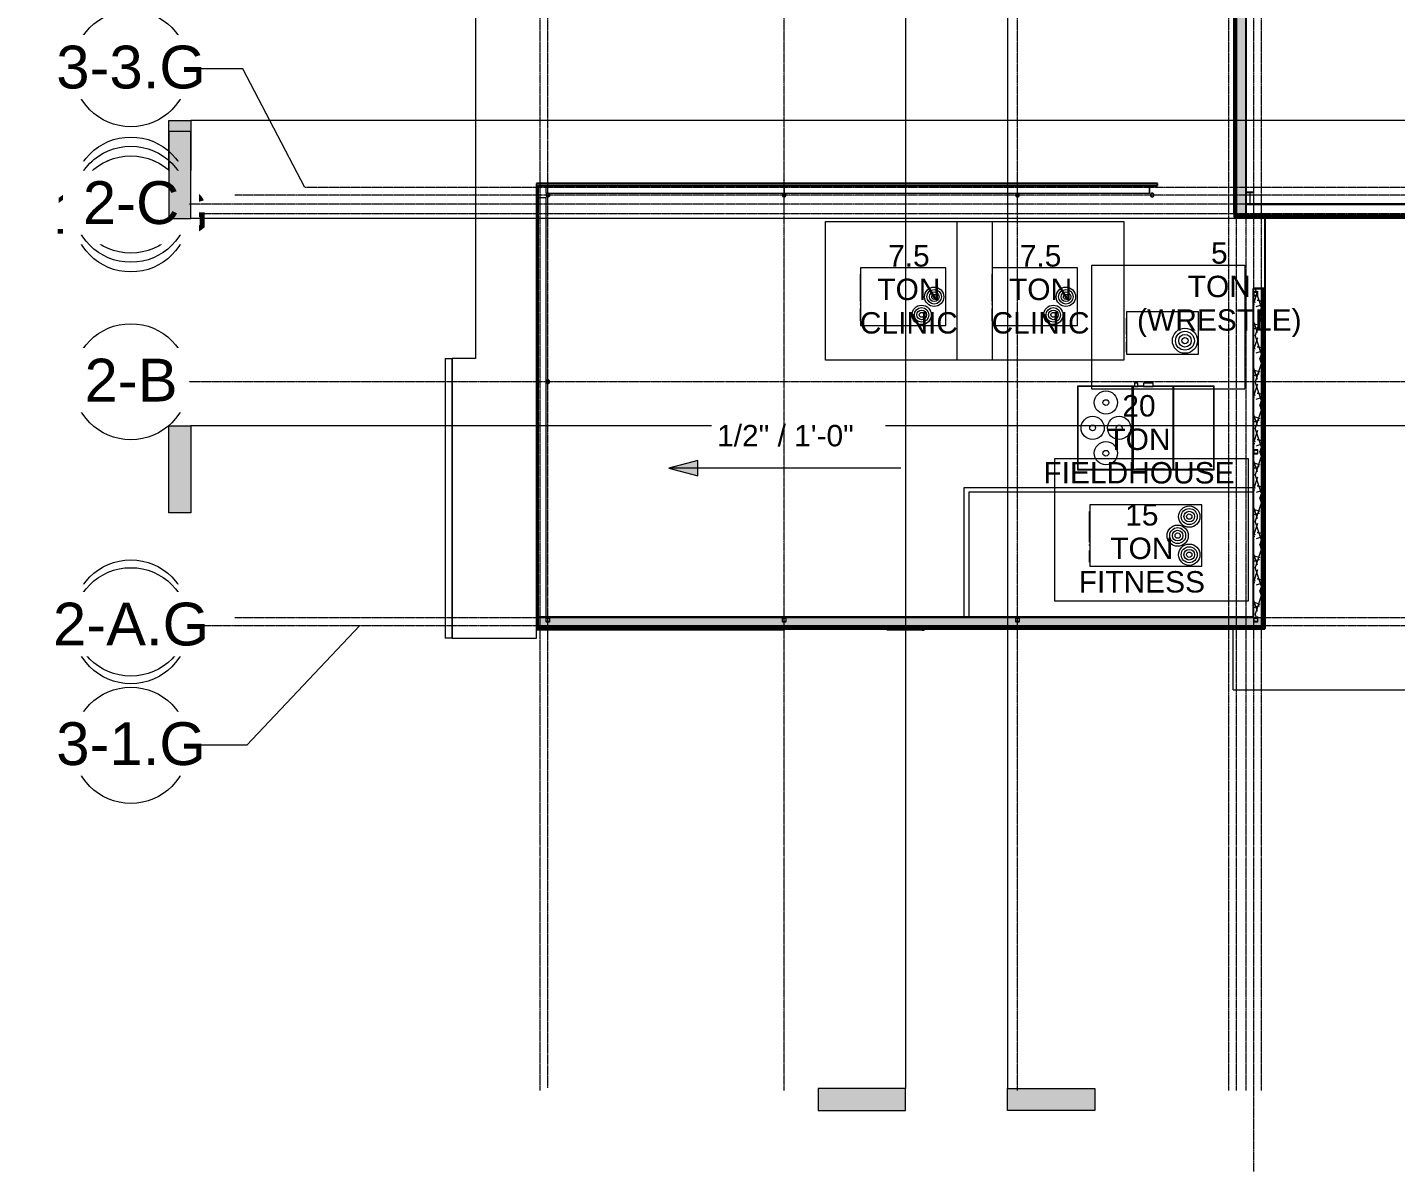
# Model space of a CAD drawing. Header units: inches. Extents: x 21400 to 32582, y -23426 to -19984.
# Drawn here: x 27365 to 28779, y -23360 to -22177 of the extents above; entities that cross this region are included whole.
import ezdxf

# ---------------------------------------------------------------- set-up
doc = ezdxf.new("R2010")
doc.units = ezdxf.units.IN
doc.header["$MEASUREMENT"] = 0
doc.linetypes.add('Dash', pattern=[0.25, 0.125, -0.125])
doc.linetypes.add('Grid Line 1_2_', pattern=[0.875, 0.5, -0.125, 0.125, -0.125])
for name, color, linetype, lineweight in [('A-DETL', 90, 'Continuous', 9), ('A-GLAZ-CWMG', 51, 'Continuous', 9), ('A-ROOF', 132, 'Continuous', 9), ('A-ROOF-OTLN', 132, 'Continuous', 9), ('A-WALL', 113, 'Continuous', 9), ('A-WALL-PATT', 111, 'Continuous', 25), ('G-ANNO-DIMS', 111, 'Continuous', 9), ('G-ANNO-SYMB', 111, 'Continuous', 9), ('I-WALL', 2, 'Continuous', 9), ('L-SITE-WALL', 31, 'Continuous', 9), ('M-EQPM', 50, 'Continuous', 9), ('M-EQPM-IDEN', 50, 'Continuous', 9), ('S-BEAM', 12, 'Continuous', 9), ('S-COLS', 52, 'Continuous', 9), ('S-GRID', 1, 'Continuous', 9), ('S-GRID-IDEN', 1, 'Continuous', 9)]:
    doc.layers.add(name, color=color, linetype=linetype, lineweight=lineweight)
doc.styles.add('Arial', font='arial.ttf', dxfattribs={"height": 44.258982})
doc.styles.add('Arial_1', font='arial.ttf', dxfattribs={"height": 22.129491})
pattern_1 = [(161.57, (5834.139, 1.2), (-9.60067494, -0.00082924), [0, -68.304, 7.584, 0]), (18.43, (5831.739, 1.2), (-9.60067494, 0.00082924), [0, -68.304, 7.584, 0]), (108.43, (5834.139, 1.2), (4.79826437, -24.00210197), [22.764, -53.124]), (71.57, (5831.739, 1.2), (4.79826437, 24.00210197), [22.764, -53.124])]
pattern_2 = [(0, (5832.94, 0), (0, 30), []), (90, (5832.94, 0), (-30, 2e-15), [])]
pattern_3 = [(45, (5832.94, 0), (-23.758788, 23.758788), []), (45, (5832.94, 36), (-23.758788, 23.758788), [])]

# ---------------------------------------------------------------- blocks, each defined once
blk = doc.blocks.new('Rectangular Mullion - Profile_Polycarbonate_Upper and left-1189832-Roof Low')
at = {"layer": 'A-GLAZ-CWMG', "lineweight": 13}
for p, q in [((-3.622, 1.141125), (0, 1.141125)), ((-3.622, 0.787125), (-3.622, 1.141125)), ((-3.372, 0.787125), (-3.622, 0.787125)), ((-0.0625, 1.078625), (-3.5595, 1.078625)), ((-3.5595, 1.078625), (-3.5595, 0.849625)), ((-3.5595, 0.849625), (-3.372, 0.849625)), ((-3.372, 0.849625), (-3.372, 0.787125)), ((-0.0625, -0.922375), (-0.0625, 1.078625)), ((0, 1.141125), (0, -0.984875)), ((-2.834, -0.984875), (-2.834, -0.859875)), ((-2.834, -0.859875), (-2.7715, -0.859875)), ((0, -0.984875), (-2.834, -0.984875)), ((-2.7715, -0.859875), (-2.7715, -0.922375)), ((-2.7715, -0.922375), (-0.0625, -0.922375))]:
    blk.add_line(p, q, dxfattribs=at)
blk = doc.blocks.new('Girt_C - 8_D-1253560-Roof Low')
at = {"layer": 'S-BEAM'}
for p, q in [((22691.6, -22340.3), (22691.7, -22340.3)), ((22691.6, -22340.3), (22691.7, -22340.3)), ((22691.6, -22348), (22691.6, -22340.4)), ((22691.6, -22340.4), (22691.6, -22348)), ((22691.8, -22340.8), (22691.6, -22340.8)), ((22691.8, -22340.8), (22691.7, -22340.2)), ((22691.7, -22340.3), (22691.8, -22340.8)), ((22314.5, -22348.2), (22554.5, -22348.2)), ((22555.7, -22348.2), (22691.6, -22348.2)), ((22691.8, -22347.5), (22691.6, -22347.5)), ((22691.7, -22348.1), (22691.6, -22348.1)), ((22691.7, -22348.1), (22691.6, -22348.1)), ((22691.6, -22348.2), (22691.7, -22348.2)), ((22691.8, -22347.5), (22691.7, -22348.1)), ((22691.7, -22348.2), (22691.8, -22347.6))]:
    blk.add_line(p, q, dxfattribs=at)
for centre, major_axis, start_param, end_param in [((22691.6, -22340.4), (0, 0.188), 0, 1.570796), ((22691.6, -22340.4), (0, 0.0782), 0.053099, 1.570796), ((22691.6, -22348), (0, 0.0782), 1.570796, 3.104544), ((22691.6, -22348), (0, 0.188), 1.570796, 3.141593)]:
    blk.add_ellipse(centre, major_axis=major_axis, ratio=0.041631, start_param=start_param, end_param=end_param, dxfattribs=at)
blk = doc.blocks.new('AHU-Rooftop-Carrier 48TC 15-28 ton - TC025-1347267-Roof Low')
at = {"layer": 'M-EQPM'}
for p, q in [((-67.5, 43.2), (-70.7, 43.2)), ((-70.7, 43.2), (-70.7, -43.2)), ((-70.3, 42.5), (-70.3, -42.5)), ((70, 42.7), (-70, 42.7)), ((-44.1, 43.3), (-67.5, 43.3)), ((-67.5, 43.3), (-67.5, 42.7)), ((-67.5, 42.7), (-44.1, 42.7)), ((-44.1, 42.7), (-44.1, 43.3)), ((-20, 43.2), (-44.1, 43.2)), ((-29.1, 42.7), (-29.1, -42.7)), ((-28.1, 42.7), (-28.1, -42.7)), ((9.8, 43.3), (-20, 43.3)), ((-20, 43.3), (-20, 42.7)), ((-20, 42.7), (9.8, 42.7)), ((9.8, 42.7), (9.8, 43.3)), ((70.8, 43.2), (9.8, 43.2)), ((12.6, 42.7), (12.6, -42.7)), ((14.1, 42.7), (14.1, -42.7)), ((70.3, -42.5), (70.3, 42.5)), ((70.8, -43.2), (70.8, 43.2)), ((-70.7, -43.2), (-7.5, -43.2)), ((-70, -42.7), (70, -42.7)), ((2.5, -42.7), (-7.5, -42.7)), ((-7.5, -42.7), (-7.5, -46.3)), ((-7.5, -46.3), (2.5, -46.3)), ((2.5, -46.3), (2.5, -42.7)), ((2.5, -43.2), (8.1, -43.2)), ((11.6, -42.7), (8.1, -42.7)), ((8.1, -42.7), (8.1, -46.3)), ((8.1, -46.3), (11.6, -46.3)), ((11.6, -46.3), (11.6, -42.7)), ((11.6, -43.2), (70.8, -43.2))]:
    blk.add_line(p, q, dxfattribs=at)
for centre, radius in [((41.3, 26.2), 12), ((41.3, 26.2), 3), ((27.6, 0), 12), ((27.6, 0), 3), ((55, 0), 12), ((55, 0), 3), ((41.3, -26.2), 12), ((41.3, -26.2), 3)]:
    blk.add_circle(centre, radius, dxfattribs=at)
for centre, start, end in [((-70, 42.5), 90, 180), ((70, 42.5), 0, 90), ((-70, -42.5), 180, 270), ((70, -42.5), 270, 0)]:
    blk.add_arc(centre, 0.25, start, end, dxfattribs=at)
blk = doc.blocks.new('Carrier_48TC_Standard_Efficiency_Gas_Heat_Electric_Cooling_Packaged_Rooftop_Unit_3_to_15_nominal_tons - 15 ton 48TC__16-873539-Roof Low')
at = {"layer": 'M-EQPM'}
for p, q in [((-105.9, -79.7), (-105.9, 67.7)), ((-105.9, 67.7), (93.9, 67.7)), ((93.9, 67.7), (93.9, -79.7)), ((57.9, 31.7), (-57.9, 31.7)), ((-57.9, 31.7), (-57.9, -31.7)), ((57.9, -31.7), (57.9, 31.7)), ((58.1, 27.3), (57.9, 27.3)), ((57.9, 15.4), (58.1, 15.4)), ((58.1, 27.3), (58.1, 15.4)), ((58.1, 10.3), (57.9, 10.3)), ((57.9, 9.3), (58.1, 9.3)), ((58.1, 6.7), (57.9, 6.7)), ((58.1, 9.3), (58.1, 10.3)), ((58.1, 10.3), (58.1, 9.3)), ((58.1, 6.7), (58.1, -25.1)), ((57.9, -25.1), (58.1, -25.1)), ((-57.9, -31.7), (57.9, -31.7)), ((93.9, -79.7), (-105.9, -79.7))]:
    blk.add_line(p, q, dxfattribs=at)
for centre, radius in [((-44.9, 19.7), 11), ((-44.9, 19.7), 8.25), ((-44.9, 19.7), 5.5), ((-44.9, 19.7), 2.75), ((-32.9, 0), 11), ((-32.9, 0), 8.25), ((-32.9, 0), 5.5), ((-32.9, 0), 2.75), ((-44.9, -19.7), 11), ((-44.9, -19.7), 8.25), ((-44.9, -19.7), 5.5), ((-44.9, -19.7), 2.75)]:
    blk.add_circle(centre, radius, dxfattribs=at)
blk = doc.blocks.new('Carrier_48TC_Standard_Efficiency_Gas_Heat_Electric_Cooling_Packaged_Rooftop_Unit_3_to_15_nominal_tons - 7_5 ton 48TC__08-873531-Roof Low')
at = {"layer": 'M-EQPM'}
for p, q in [((-92.1, -77.8), (-92.1, 65.7)), ((-92.1, 65.7), (80.1, 65.7)), ((80.1, 65.7), (80.1, -77.8)), ((44.1, 29.7), (-44.1, 29.7)), ((-44.1, 29.7), (-44.1, -29.8)), ((44.1, -29.8), (44.1, 29.7)), ((44.2, 24.7), (44.1, 24.7)), ((44.2, 24.7), (44.2, 12.1)), ((44.1, 12.1), (44.2, 12.1)), ((44.2, 8.1), (44.1, 8.1)), ((44.1, 7.1), (44.2, 7.1)), ((44.2, 4.9), (44.1, 4.9)), ((44.2, 7.1), (44.2, 8.1)), ((44.2, 8.1), (44.2, 7.1)), ((44.2, 4.9), (44.2, -23.5)), ((44.1, -23.5), (44.2, -23.5)), ((-44.1, -29.8), (44.1, -29.8)), ((80.1, -77.8), (-92.1, -77.8))]:
    blk.add_line(p, q, dxfattribs=at)
for centre, radius in [((-19.1, 18.7), 10), ((-19.1, 18.7), 7.5), ((-19.1, 18.7), 5), ((-19.1, 18.7), 2.5), ((-32.1, 0), 10), ((-32.1, 0), 7.5), ((-32.1, 0), 5), ((-32.1, 0), 2.5)]:
    blk.add_circle(centre, radius, dxfattribs=at)
blk = doc.blocks.new('Carrier_48TC_Standard_Efficiency_Gas_Heat_Electric_Cooling_Packaged_Rooftop_Unit_3_to_15_nominal_tons - 6 ton 48TC__07-1350223-Roof Low')
at = {"layer": 'M-EQPM'}
for p, q in [((-85.2, -70), (-85.2, 58)), ((-85.2, 58), (73.2, 58)), ((73.2, 58), (73.2, -70)), ((37.2, 22), (-37.2, 22)), ((-37.2, 22), (-37.2, -22)), ((37.2, -22), (37.2, 22)), ((37.3, 19.7), (37.2, 19.7)), ((37.3, 19.7), (37.3, 9.2)), ((37.2, 9.2), (37.3, 9.2)), ((37.3, 5.3), (37.2, 5.3)), ((37.2, 4.2), (37.3, 4.2)), ((37.3, 1.4), (37.2, 1.4)), ((37.3, 4.2), (37.3, 5.3)), ((37.3, 5.3), (37.3, 4.2)), ((37.3, 1.4), (37.3, -15.4)), ((-37.2, -22), (37.2, -22)), ((37.2, -15.4), (37.3, -15.4)), ((73.2, -70), (-85.2, -70))]:
    blk.add_line(p, q, dxfattribs=at)
for radius in [13, 9.75, 6.5, 3.25]:
    blk.add_circle((-23.2, 8), radius, dxfattribs=at)
blk = doc.blocks.new('Rectangular Mullion - Exterior 2_ x 4_5_-1135297-Roof Low')
at = {"layer": 'A-GLAZ-CWMG'}
for p, q in [((22313.8, -22798.6), (22313.8, -22799.9)), ((22313.8, -22799.9), (22277.7, -22799.9))]:
    blk.add_line(p, q, dxfattribs=at)
blk = doc.blocks.new('Rectangular Mullion - Exterior 2_ x 4_5_-769201-Roof Low')
at = {"layer": 'A-GLAZ-CWMG'}
blk.add_line((22277.7, -22799.9), (22241.5, -22799.9), dxfattribs=at)
blk = doc.blocks.new('Girt_C - 8_D-1355455-Roof Low')
at = {"layer": 'S-BEAM'}
for p, q in [((22059.8, -22352.6), (22060, -22352.6)), ((22060, -22352.6), (22067.6, -22352.6)), ((22067.6, -22352.6), (22067.8, -22352.6)), ((22067.8, -22542.5), (22067.8, -22352.6)), ((22067.8, -22786.1), (22067.8, -22543.6)), ((22060, -22786.1), (22059.8, -22786.1)), ((22067.6, -22786.1), (22060, -22786.1)), ((22067.8, -22786.1), (22067.6, -22786.1))]:
    blk.add_line(p, q, dxfattribs=at)
blk = doc.blocks.new('Girt_C - 8_D-1253528-Roof Low')
at = {"layer": 'S-BEAM'}
for p, q in [((22067.9, -22340.4), (22067.9, -22340.2)), ((22067.9, -22348), (22067.9, -22340.4)), ((22314, -22340.2), (22314, -22340.4)), ((22314, -22340.4), (22314, -22348)), ((22067.9, -22348.2), (22067.9, -22348)), ((22067.9, -22348.2), (22069.1, -22348.2)), ((22070.3, -22348.2), (22313.3, -22348.2)), ((22314, -22348), (22314, -22348.1))]:
    blk.add_line(p, q, dxfattribs=at)
blk = doc.blocks.new('Girt_Z - 10_D-1241661-Roof Low')
at = {"layer": 'S-BEAM'}
for p, q in [((22791.4, -22360.2), (22791.4, -22360.1)), ((26272.9, -22360.1), (22791.4, -22360.1)), ((26272.9, -22360.2), (22791.4, -22360.2)), ((26265.4, -22359.6), (22799.4, -22359.6))]:
    blk.add_line(p, q, dxfattribs=at)
blk = doc.blocks.new('Rectangular Mullion - Exterior 2_ x 4_5_-1146371-Roof Low')
at = {"layer": 'A-GLAZ-CWMG'}
blk.add_line((22060.6, -22799.9), (22057.9, -22799.9), dxfattribs=at)
blk = doc.blocks.new('Rectangular Mullion - Exterior 2_ x 4_5_-1142360-Roof Low')
at = {"layer": 'A-GLAZ-CWMG'}
for p, q in [((-2, 0.2), (-2, 1.5)), ((-2, 1.5), (0, 1.5)), ((0, 1.5), (0, 0.2))]:
    blk.add_line(p, q, dxfattribs=at)
blk = doc.blocks.new('Rectangular Mullion - Exterior 2_ x 4_5_-1060761-Roof Low')
at = {"layer": 'A-GLAZ-CWMG'}
for p, q in [((22458.5, -22798.6), (22458.5, -22799.9)), ((22458.5, -22799.9), (22421.3, -22799.9))]:
    blk.add_line(p, q, dxfattribs=at)
blk = doc.blocks.new('Rectangular Mullion - Exterior 2_ x 4_5_-1140454-Roof Low')
at = {"layer": 'A-GLAZ-CWMG'}
for p, q in [((22420.3, -22799.9), (22420.3, -22798.6)), ((22421.3, -22799.9), (22420.3, -22799.9))]:
    blk.add_line(p, q, dxfattribs=at)
blk = doc.blocks.new('Girt_Z - 10_D-1350939-Roof Low')
at = {"layer": 'S-BEAM'}
for p, q in [((22811.1, -22373.4), (22810.7, -22373.4)), ((22810.7, -22377), (22811.1, -22377)), ((22811.1, -22377.5), (22810.7, -22377.5))]:
    blk.add_line(p, q, dxfattribs=at)
blk = doc.blocks.new('Grid - Grid Head - Circle-14747-Roof Low')
at = {"layer": 'S-GRID-IDEN'}
blk.add_circle((0, 0), 0.25, dxfattribs=at)
blk = doc.blocks.new('Section - 3_32_ x 3_8_-18514-Roof Low')
at = {"layer": 'G-ANNO-SYMB'}
blk.add_hatch(color=256, dxfattribs=at).paths.add_polyline_path([(0, 0.375), (0, 0), (-0.09375, 0), (-0.09375, 0.375)], flags=0)
for p, q in [((0, 0.375), (-0.09375, 0.375)), ((-0.09375, 0.375), (-0.09375, 0)), ((0, 0), (0, 0.375)), ((-0.09375, 0), (0, 0))]:
    blk.add_line(p, q, dxfattribs=at)

msp = doc.modelspace()

# ---------------------------------------------------------------- hatches: boundary and pattern name
at = {"layer": 'A-WALL-PATT', "lineweight": 9}
h = msp.add_hatch(dxfattribs=at)
h.set_pattern_fill('FP_4', color=256, style=0, pattern_type=2)
h.set_pattern_definition(pattern_2)
h.paths.add_polyline_path([(28613.32841, -22370.30281), (28614.32841, -22370.30281), (28614.32841, -21121.80281), (28613.32841, -21121.80281), (28613.32841, -22356.11997)], flags=0)
h = msp.add_hatch(dxfattribs=at)
h.set_pattern_fill('FP_3', color=256, style=0, pattern_type=2)
h.set_pattern_definition(pattern_1)
h.paths.add_polyline_path([(28614.32841, -22370.30281), (28624.32841, -22370.30281), (28624.32841, -21121.80281), (28614.32841, -21121.80281), (28614.32841, -22356.11997)], flags=0)
at = {"layer": 'A-WALL-PATT', "lineweight": 9, "transparency": 33554649}
msp.add_hatch(color=256, dxfattribs=at).paths.add_polyline_path([(29985.15399, -22372.60634), (32105.51691, -22372.60634), (32105.51691, -22371.03154), (28611.89091, -22371.03154), (28611.89091, -22372.60634), (29708.68274, -22372.60634)], flags=0)
at = {"layer": 'A-WALL-PATT', "lineweight": 9}
h = msp.add_hatch(dxfattribs=at)
h.set_pattern_fill('FP_3', color=256, style=0, pattern_type=2)
h.set_pattern_definition(pattern_1)
h.paths.add_polyline_path([(28640.32941, -22787.30281), (28640.32941, -22447.42781), (28632.32941, -22447.42781), (28632.32941, -22787.30281), (28637.35664, -22787.30281)], flags=0)
h = msp.add_hatch(dxfattribs=at)
h.set_pattern_fill('FP_4', color=256, style=0, pattern_type=2)
h.set_pattern_definition(pattern_2)
h.paths.add_polyline_path([(28640.82941, -22795.80281), (28641.82941, -22795.80281), (28641.82941, -22447.42781), (28640.82941, -22447.42781), (28640.82941, -22795.30281)], flags=0)
h = msp.add_hatch(dxfattribs=at)
h.set_pattern_fill('FP_3', color=256, style=0, pattern_type=2)
h.set_pattern_definition(pattern_1)
h.paths.add_polyline_path([(27911.61961, -22795.30281), (28640.32941, -22795.30281), (28640.32941, -22787.30281), (27892.20441, -22787.30281), (27892.20441, -22795.30281), (27894.34016, -22795.30281)], flags=0)
h = msp.add_hatch(dxfattribs=at)
h.set_pattern_fill('FP_4', color=256, style=0, pattern_type=2)
h.set_pattern_definition(pattern_2)
h.paths.add_polyline_path([(27892.20441, -22796.80281), (28641.82941, -22796.80281), (28641.82941, -22795.80281), (27892.20441, -22795.80281)], flags=0)
at = {"layer": 'G-ANNO-DIMS'}
msp.add_hatch(color=256, dxfattribs=at).paths.add_polyline_path([(28027.61083, -22632.45014), (28057.61083, -22640.48862), (28057.61083, -22624.41167)], flags=0)
at = {"layer": 'S-COLS'}
h = msp.add_hatch(dxfattribs=at)
h.set_pattern_fill('FP_2', color=256, style=0, pattern_type=2)
h.set_pattern_definition(pattern_3)
h.paths.add_polyline_path([(28147.27445, -22352.00267), (28148.07639, -22351.61647), (28148.63134, -22350.92058), (28148.82941, -22350.05281), (28148.63134, -22349.18504), (28148.07639, -22348.48915), (28147.27445, -22348.10295), (28146.38436, -22348.10295), (28145.58243, -22348.48915), (28145.02747, -22349.18504), (28144.82941, -22350.05281), (28145.02747, -22350.92058), (28145.58243, -22351.61647), (28146.38436, -22352.00267)], flags=0)
h.paths.add_polyline_path([(28146.82941, -22351.84781), (28145.93191, -22351.60733), (28145.27489, -22350.95031), (28145.03441, -22350.05281), (28145.27489, -22349.15531), (28145.93191, -22348.49829), (28146.82941, -22348.25781), (28147.72691, -22348.49829), (28148.38392, -22349.15531), (28148.62441, -22350.05281), (28148.38392, -22350.95031), (28147.72691, -22351.60733)], flags=0)
h = msp.add_hatch(dxfattribs=at)
h.set_pattern_fill('FP_2', color=256, style=0, pattern_type=2)
h.set_pattern_definition(pattern_3)
h.paths.add_polyline_path([(28388.52445, -22352.00267), (28389.32639, -22351.61647), (28389.88134, -22350.92058), (28390.07941, -22350.05281), (28389.88134, -22349.18504), (28389.32639, -22348.48915), (28388.52445, -22348.10295), (28387.63436, -22348.10295), (28386.83243, -22348.48915), (28386.27747, -22349.18504), (28386.07941, -22350.05281), (28386.27747, -22350.92058), (28386.83243, -22351.61647), (28387.63436, -22352.00267)], flags=0)
h.paths.add_polyline_path([(28388.07941, -22351.84781), (28387.18191, -22351.60733), (28386.52489, -22350.95031), (28386.28441, -22350.05281), (28386.52489, -22349.15531), (28387.18191, -22348.49829), (28388.07941, -22348.25781), (28388.97691, -22348.49829), (28389.63392, -22349.15531), (28389.87441, -22350.05281), (28389.63392, -22350.95031), (28388.97691, -22351.60733)], flags=0)
h = msp.add_hatch(dxfattribs=at)
h.set_pattern_fill('FP_2', color=256, style=0, pattern_type=2)
h.set_pattern_definition(pattern_3)
h.paths.add_polyline_path([(28527.64945, -22352.00267), (28528.45139, -22351.61647), (28529.00634, -22350.92058), (28529.20441, -22350.05281), (28529.00634, -22349.18504), (28528.45139, -22348.48915), (28527.64945, -22348.10295), (28526.75936, -22348.10295), (28525.95743, -22348.48915), (28525.40247, -22349.18504), (28525.20441, -22350.05281), (28525.40247, -22350.92058), (28525.95743, -22351.61647), (28526.75936, -22352.00267)], flags=0)
h.paths.add_polyline_path([(28527.20441, -22351.84781), (28526.30691, -22351.60733), (28525.64989, -22350.95031), (28525.40941, -22350.05281), (28525.64989, -22349.15531), (28526.30691, -22348.49829), (28527.20441, -22348.25781), (28528.10191, -22348.49829), (28528.75892, -22349.15531), (28528.99941, -22350.05281), (28528.75892, -22350.95031), (28528.10191, -22351.60733)], flags=0)
h = msp.add_hatch(dxfattribs=at)
h.set_pattern_fill('FP_2', color=256, style=0, pattern_type=2)
h.set_pattern_definition(pattern_3)
h.paths.add_polyline_path([(28632.32941, -22359.55281), (28632.32941, -22359.11922), (28629.16534, -22359.11922), (28628.67645, -22358.91671), (28628.47394, -22358.42781), (28628.47394, -22348.17781), (28628.67645, -22347.68891), (28629.16534, -22347.4864), (28632.32941, -22347.4864), (28632.32941, -22347.05281), (28624.32941, -22347.05281), (28624.32941, -22347.4864), (28627.49347, -22347.4864), (28627.98237, -22347.68891), (28628.18487, -22348.17781), (28628.18487, -22358.42781), (28627.98237, -22358.91671), (28627.49347, -22359.11922), (28624.32941, -22359.11922), (28624.32941, -22359.55281)], flags=0)
h = msp.add_hatch(dxfattribs=at)
h.set_pattern_fill('FP_2', color=256, style=0, pattern_type=2)
h.set_pattern_definition(pattern_3)
h.paths.add_polyline_path([(27904.11341, -22791.30253), (27904.44292, -22791.16604), (27904.57941, -22790.83653), (27904.27816, -22791.00128)], flags=0)
h.paths.add_polyline_path([(27901.04541, -22791.30253), (27904.11341, -22791.30253), (27904.11341, -22791.06953), (27901.04541, -22791.06953)], flags=0)
h.paths.add_polyline_path([(27901.04541, -22791.30253), (27900.88065, -22791.00128), (27900.57941, -22790.83653), (27900.71589, -22791.16604)], flags=0)
h.paths.add_polyline_path([(27900.57941, -22787.76853), (27900.88065, -22787.60377), (27901.04541, -22787.30253), (27900.71589, -22787.43902)], flags=0)
h.paths.add_polyline_path([(27900.81241, -22790.83653), (27900.81241, -22787.76853), (27900.57941, -22787.76853), (27900.57941, -22790.83653)], flags=0)
h.paths.add_polyline_path([(27904.57941, -22787.76853), (27904.44292, -22787.43902), (27904.11341, -22787.30253), (27904.27816, -22787.60377)], flags=0)
h.paths.add_polyline_path([(27904.57941, -22790.83653), (27904.57941, -22787.76853), (27904.34641, -22787.76853), (27904.34641, -22790.83653)], flags=0)
h.paths.add_polyline_path([(27901.04541, -22787.53553), (27904.11341, -22787.53553), (27904.11341, -22787.30253), (27901.04541, -22787.30253)], flags=0)
h = msp.add_hatch(dxfattribs=at)
h.set_pattern_fill('FP_2', color=256, style=0, pattern_type=2)
h.set_pattern_definition(pattern_3)
h.paths.add_polyline_path([(28148.36341, -22791.30253), (28148.69292, -22791.16604), (28148.82941, -22790.83653), (28148.52816, -22791.00128)], flags=0)
h.paths.add_polyline_path([(28145.29541, -22791.30253), (28148.36341, -22791.30253), (28148.36341, -22791.06953), (28145.29541, -22791.06953)], flags=0)
h.paths.add_polyline_path([(28145.29541, -22791.30253), (28145.13065, -22791.00128), (28144.82941, -22790.83653), (28144.96589, -22791.16604)], flags=0)
h.paths.add_polyline_path([(28144.82941, -22787.76853), (28145.13065, -22787.60377), (28145.29541, -22787.30253), (28144.96589, -22787.43902)], flags=0)
h.paths.add_polyline_path([(28145.06241, -22790.83653), (28145.06241, -22787.76853), (28144.82941, -22787.76853), (28144.82941, -22790.83653)], flags=0)
h.paths.add_polyline_path([(28148.82941, -22787.76853), (28148.69292, -22787.43902), (28148.36341, -22787.30253), (28148.52816, -22787.60377)], flags=0)
h.paths.add_polyline_path([(28148.82941, -22790.83653), (28148.82941, -22787.76853), (28148.59641, -22787.76853), (28148.59641, -22790.83653)], flags=0)
h.paths.add_polyline_path([(28145.29541, -22787.53553), (28148.36341, -22787.53553), (28148.36341, -22787.30253), (28145.29541, -22787.30253)], flags=0)
h = msp.add_hatch(dxfattribs=at)
h.set_pattern_fill('FP_2', color=256, style=0, pattern_type=2)
h.set_pattern_definition(pattern_3)
h.paths.add_polyline_path([(28389.61341, -22791.30253), (28389.94292, -22791.16604), (28390.07941, -22790.83653), (28389.77816, -22791.00128)], flags=0)
h.paths.add_polyline_path([(28386.54541, -22791.30253), (28389.61341, -22791.30253), (28389.61341, -22791.06953), (28386.54541, -22791.06953)], flags=0)
h.paths.add_polyline_path([(28386.54541, -22791.30253), (28386.38065, -22791.00128), (28386.07941, -22790.83653), (28386.21589, -22791.16604)], flags=0)
h.paths.add_polyline_path([(28386.07941, -22787.76853), (28386.38065, -22787.60377), (28386.54541, -22787.30253), (28386.21589, -22787.43902)], flags=0)
h.paths.add_polyline_path([(28386.31241, -22790.83653), (28386.31241, -22787.76853), (28386.07941, -22787.76853), (28386.07941, -22790.83653)], flags=0)
h.paths.add_polyline_path([(28390.07941, -22787.76853), (28389.94292, -22787.43902), (28389.61341, -22787.30253), (28389.77816, -22787.60377)], flags=0)
h.paths.add_polyline_path([(28389.84641, -22790.83653), (28390.07941, -22790.83653), (28390.07941, -22787.76853), (28389.84641, -22787.76853)], flags=0)
h.paths.add_polyline_path([(28389.61341, -22787.53553), (28389.61341, -22787.30253), (28386.54541, -22787.30253), (28386.54541, -22787.53553)], flags=0)

# ---------------------------------------------------------------- linework, layer by layer
at = {"layer": 'A-DETL', "linetype": 'Dash'}
msp.add_line((28643.64191, -22795.30281), (28644.07941, -22795.30281), dxfattribs=at)
at = {"layer": 'A-ROOF'}
for p, q in [((27827.82941, -20889.05281), (27827.82941, -22519.05281)), ((28612.89091, -22370.30281), (28612.89091, -22370.55281)), ((28619.32841, -22370.55281), (28612.89091, -22370.55281)), ((28643.64191, -22446.67781), (28643.64191, -22372.80281)), ((28644.07941, -22372.80281), (28644.07941, -22798.61531)), ((27827.82941, -22519.05281), (27803.82941, -22519.05281)), ((27803.82941, -22519.05281), (27803.82941, -22808.30281)), ((28611.07941, -22861.61531), (28611.07941, -22798.61531)), ((28644.07941, -22798.61531), (28643.64191, -22798.61531)), ((27803.82941, -22808.30281), (27890.82941, -22808.30281)), ((27890.82941, -22808.30281), (27890.82941, -22799.05281)), ((28611.07941, -22861.61531), (29763.32941, -22861.61531))]:
    msp.add_line(p, q, dxfattribs=at)
at = {"layer": 'A-ROOF-OTLN'}
for p, q in [((27796.2801, -22519.05281), (27796.2801, -22808.30281)), ((27796.2801, -22519.05281), (27803.82941, -22519.05281)), ((27796.89191, -22808.30281), (27796.89191, -22519.05281)), ((27803.76691, -22808.30281), (27803.76691, -22519.05281)), ((27803.82941, -22808.30281), (27796.2801, -22808.30281))]:
    msp.add_line(p, q, dxfattribs=at)
at = {"layer": 'A-WALL'}
for p, q in [((28613.32841, -21121.80281), (28613.32841, -22370.30281)), ((28614.32841, -21121.80281), (28614.32841, -22370.30281)), ((27891.07941, -22799.05281), (27891.07941, -22338.55281)), ((28532.70441, -22338.55281), (27891.07941, -22338.55281)), ((28632.32941, -22787.30281), (28632.32941, -22447.42781)), ((28641.82941, -22447.42781), (28632.32941, -22447.42781)), ((28640.32941, -22795.30281), (28640.32941, -22447.42781)), ((28640.82941, -22795.80281), (28640.82941, -22447.42781)), ((28641.82941, -22796.80281), (28641.82941, -22446.67781)), ((28643.32941, -22798.30281), (28643.32941, -22446.67781)), ((28641.82941, -22796.80281), (27891.45441, -22796.80281)), ((28643.32941, -22798.30281), (27891.45441, -22798.30281)), ((27892.20441, -22796.80281), (27892.20441, -22787.30281)), ((28632.32941, -22787.30281), (27892.20441, -22787.30281)), ((28640.32941, -22795.30281), (27892.20441, -22795.30281)), ((28640.82941, -22795.80281), (27892.20441, -22795.80281))]:
    msp.add_line(p, q, dxfattribs=at)
at = {"layer": 'A-WALL', "lineweight": 25}
for p, q in [((32105.51691, -22371.03154), (28611.89091, -22371.03154)), ((28611.89091, -22371.03154), (28611.89091, -22372.60634)), ((28611.89091, -22372.60634), (32105.51691, -22372.60634))]:
    msp.add_line(p, q, dxfattribs=at)
at = {"layer": 'G-ANNO-DIMS'}
for p, q in [((28057.61083, -22624.41167), (28027.61083, -22632.45014)), ((28057.61083, -22640.48862), (28057.61083, -22624.41167)), ((28027.61083, -22632.45014), (28057.61083, -22640.48862)), ((28267.61083, -22632.45014), (28027.61083, -22632.45014))]:
    msp.add_line(p, q, dxfattribs=at)
at = {"layer": 'G-ANNO-SYMB'}
for p, q in [((28272.1128, -20315.10083), (28272.1128, -23273.8711)), ((28377.88097, -20315.10083), (28377.88097, -23273.8711)), ((32436.76284, -22272.83309), (27533.39821, -22272.83309)), ((32436.76284, -22588.63029), (27533.39821, -22588.63029))]:
    msp.add_line(p, q, dxfattribs=at)
at = {"layer": 'I-WALL'}
for p, q in [((28333.07941, -22652.49031), (28631.57941, -22652.49031)), ((28333.07941, -22786.55281), (28333.07941, -22652.49031)), ((28631.57941, -22657.24031), (28337.82941, -22657.24031)), ((28337.82941, -22657.24031), (28337.82941, -22786.55281))]:
    msp.add_line(p, q, dxfattribs=at)
at = {"layer": 'L-SITE-WALL', "lineweight": 25}
for p, q in [((28611.82841, -21121.80281), (28611.82841, -22370.30281)), ((28624.32841, -22370.30281), (28624.32841, -21121.80281)), ((27890.70441, -22338.17781), (27890.70441, -22799.05281)), ((28532.70441, -22338.17781), (27890.70441, -22338.17781)), ((27892.70441, -22799.05281), (27892.70441, -22340.17781)), ((27892.70441, -22340.17781), (28532.70441, -22340.17781)), ((28532.70441, -22340.17781), (28532.70441, -22338.17781)), ((28611.82841, -22370.30281), (28624.32841, -22370.30281)), ((28631.57941, -22446.67781), (28631.57941, -22786.55281)), ((28643.64191, -22446.67781), (28631.57941, -22446.67781)), ((28643.64191, -22798.61531), (28643.64191, -22446.67781)), ((28631.57941, -22786.55281), (27891.45441, -22786.55281)), ((27891.45441, -22786.55281), (27891.45441, -22798.61531)), ((27891.45441, -22798.61531), (28643.64191, -22798.61531)), ((27890.70441, -22799.05281), (27892.70441, -22799.05281))]:
    msp.add_line(p, q, dxfattribs=at)
at = {"layer": 'L-SITE-WALL'}
for p, q in [((28624.32841, -22358.80281), (28628.02954, -22358.80281)), ((28628.62927, -22358.80281), (32102.02954, -22358.80281)), ((28619.32841, -22372.80281), (28619.32841, -22370.30281)), ((32102.74541, -22372.80281), (28619.32841, -22372.80281))]:
    msp.add_line(p, q, dxfattribs=at)
at = {"layer": 'S-COLS', "lineweight": 15}
for p, q in [((28632.32941, -22347.05281), (28624.32941, -22347.05281)), ((28624.32941, -22347.05281), (28624.32941, -22347.4864)), ((28624.32941, -22347.4864), (28627.49347, -22347.4864)), ((28627.49347, -22359.11922), (28624.32941, -22359.11922)), ((28624.32941, -22359.11922), (28624.32941, -22359.55281)), ((28624.32941, -22359.55281), (28632.32941, -22359.55281)), ((28628.18487, -22348.17781), (28628.18487, -22358.42781)), ((28628.47394, -22358.42781), (28628.47394, -22348.17781)), ((28629.16534, -22347.4864), (28632.32941, -22347.4864)), ((28632.32941, -22359.11922), (28629.16534, -22359.11922)), ((28632.32941, -22347.4864), (28632.32941, -22347.05281)), ((28632.32941, -22359.55281), (28632.32941, -22359.11922)), ((28632.45441, -22450.64381), (28632.45441, -22453.71181)), ((28632.68741, -22453.71181), (28632.68741, -22450.64381)), ((28635.98841, -22450.17781), (28632.92041, -22450.17781)), ((28632.92041, -22450.41081), (28635.98841, -22450.41081)), ((28635.98841, -22453.94481), (28632.92041, -22453.94481)), ((28632.92041, -22454.17781), (28635.98841, -22454.17781)), ((28636.22141, -22450.64381), (28636.22141, -22453.71181)), ((28636.45441, -22453.71181), (28636.45441, -22450.64381)), ((28632.45441, -22613.89381), (28632.45441, -22616.96181)), ((28632.68741, -22616.96181), (28632.68741, -22613.89381)), ((28635.98841, -22613.42781), (28632.92041, -22613.42781)), ((28632.92041, -22613.66081), (28635.98841, -22613.66081)), ((28636.22141, -22613.89381), (28636.22141, -22616.96181)), ((28636.45441, -22616.96181), (28636.45441, -22613.89381)), ((28635.98841, -22617.19481), (28632.92041, -22617.19481)), ((28632.92041, -22617.42781), (28635.98841, -22617.42781)), ((27900.57941, -22787.76853), (27900.57941, -22790.83653)), ((27900.81241, -22790.83653), (27900.81241, -22787.76853)), ((27904.11341, -22787.30253), (27901.04541, -22787.30253)), ((27901.04541, -22787.53553), (27904.11341, -22787.53553)), ((27904.11341, -22791.06953), (27901.04541, -22791.06953)), ((27901.04541, -22791.30253), (27904.11341, -22791.30253)), ((27904.34641, -22787.76853), (27904.34641, -22790.83653)), ((27904.57941, -22790.83653), (27904.57941, -22787.76853)), ((28144.82941, -22787.76853), (28144.82941, -22790.83653)), ((28145.06241, -22790.83653), (28145.06241, -22787.76853)), ((28148.36341, -22787.30253), (28145.29541, -22787.30253)), ((28145.29541, -22787.53553), (28148.36341, -22787.53553)), ((28148.36341, -22791.06953), (28145.29541, -22791.06953)), ((28145.29541, -22791.30253), (28148.36341, -22791.30253)), ((28148.59641, -22787.76853), (28148.59641, -22790.83653)), ((28148.82941, -22790.83653), (28148.82941, -22787.76853)), ((28386.07941, -22787.76853), (28386.07941, -22790.83653)), ((28386.31241, -22790.83653), (28386.31241, -22787.76853)), ((28389.61341, -22787.30253), (28386.54541, -22787.30253)), ((28386.54541, -22787.53553), (28389.61341, -22787.53553)), ((28389.61341, -22791.06953), (28386.54541, -22791.06953)), ((28386.54541, -22791.30253), (28389.61341, -22791.30253)), ((28389.84641, -22787.76853), (28389.84641, -22790.83653)), ((28390.07941, -22790.83653), (28390.07941, -22787.76853)), ((28632.34503, -22787.76853), (28632.34503, -22790.83653)), ((28632.57803, -22790.83653), (28632.57803, -22787.76853)), ((28635.87903, -22787.30253), (28632.81103, -22787.30253)), ((28632.81103, -22787.53553), (28635.87903, -22787.53553)), ((28635.87903, -22791.06953), (28632.81103, -22791.06953)), ((28632.81103, -22791.30253), (28635.87903, -22791.30253)), ((28636.11203, -22787.76853), (28636.11203, -22790.83653)), ((28636.34503, -22790.83653), (28636.34503, -22787.76853))]:
    msp.add_line(p, q, dxfattribs=at)
for centre, radius, start, end in [((27902.62441, -22350.05281), 2, 0, 180), ((27902.62441, -22350.05281), 2, 180, 0), ((27902.62441, -22350.05281), 1.795, 0, 180), ((27902.62441, -22350.05281), 1.795, 180, 0), ((28146.82941, -22350.05281), 2, 0, 180), ((28146.82941, -22350.05281), 2, 180, 0), ((28146.82941, -22350.05281), 1.795, 0, 180), ((28146.82941, -22350.05281), 1.795, 180, 0), ((28388.07941, -22350.05281), 2, 0, 180), ((28388.07941, -22350.05281), 2, 180, 0), ((28388.07941, -22350.05281), 1.795, 0, 180), ((28388.07941, -22350.05281), 1.795, 180, 0), ((28527.20441, -22350.05281), 2, 0, 180), ((28527.20441, -22350.05281), 2, 180, 0), ((28527.20441, -22350.05281), 1.795, 0, 180), ((28527.20441, -22350.05281), 1.795, 180, 0), ((28627.49347, -22348.17781), 0.69141, 0, 90), ((28627.49347, -22358.42781), 0.69141, 270, 0), ((28629.16534, -22348.17781), 0.69141, 90, 180), ((28629.16534, -22358.42781), 0.69141, 180, 270), ((28632.92041, -22450.64381), 0.466, 90, 180), ((28632.92041, -22453.71181), 0.466, 180, 270), ((28632.92041, -22450.64381), 0.233, 90, 180), ((28632.92041, -22453.71181), 0.233, 180, 270), ((28635.98841, -22450.64381), 0.466, 0, 90), ((28635.98841, -22450.64381), 0.233, 0, 90), ((28635.98841, -22453.71181), 0.466, 270, 0), ((28635.98841, -22453.71181), 0.233, 270, 0), ((27902.57941, -22543.05281), 2, 0, 180), ((27902.57941, -22543.05281), 2, 180, 0), ((27902.57941, -22543.05281), 1.795, 0, 180), ((27902.57941, -22543.05281), 1.795, 180, 0), ((28632.92041, -22613.89381), 0.466, 90, 180), ((28632.92041, -22613.89381), 0.233, 90, 180), ((28635.98841, -22613.89381), 0.466, 0, 90), ((28635.98841, -22613.89381), 0.233, 0, 90), ((28632.92041, -22616.96181), 0.466, 180, 270), ((28632.92041, -22616.96181), 0.233, 180, 270), ((28635.98841, -22616.96181), 0.466, 270, 0), ((28635.98841, -22616.96181), 0.233, 270, 0), ((27901.04541, -22787.76853), 0.466, 90, 180), ((27901.04541, -22790.83653), 0.466, 180, 270), ((27901.04541, -22787.76853), 0.233, 90, 180), ((27901.04541, -22790.83653), 0.233, 180, 270), ((27904.11341, -22787.76853), 0.466, 0, 90), ((27904.11341, -22787.76853), 0.233, 0, 90), ((27904.11341, -22790.83653), 0.466, 270, 0), ((27904.11341, -22790.83653), 0.233, 270, 0), ((28145.29541, -22787.76853), 0.466, 90, 180), ((28145.29541, -22790.83653), 0.466, 180, 270), ((28145.29541, -22787.76853), 0.233, 90, 180), ((28145.29541, -22790.83653), 0.233, 180, 270), ((28148.36341, -22787.76853), 0.466, 0, 90), ((28148.36341, -22787.76853), 0.233, 0, 90), ((28148.36341, -22790.83653), 0.466, 270, 0), ((28148.36341, -22790.83653), 0.233, 270, 0), ((28386.54541, -22787.76853), 0.466, 90, 180), ((28386.54541, -22790.83653), 0.466, 180, 270), ((28386.54541, -22787.76853), 0.233, 90, 180), ((28386.54541, -22790.83653), 0.233, 180, 270), ((28389.61341, -22787.76853), 0.466, 0, 90), ((28389.61341, -22787.76853), 0.233, 0, 90), ((28389.61341, -22790.83653), 0.466, 270, 0), ((28389.61341, -22790.83653), 0.233, 270, 0), ((28632.81103, -22787.76853), 0.466, 90, 180), ((28632.81103, -22790.83653), 0.466, 180, 270), ((28632.81103, -22787.76853), 0.233, 90, 180), ((28632.81103, -22790.83653), 0.233, 180, 270), ((28635.87903, -22787.76853), 0.466, 0, 90), ((28635.87903, -22787.76853), 0.233, 0, 90), ((28635.87903, -22790.83653), 0.466, 270, 0), ((28635.87903, -22790.83653), 0.233, 270, 0)]:
    msp.add_arc(centre, radius, start, end, dxfattribs=at)
at = {"layer": 'S-GRID', "linetype": 'Grid Line 1_2_'}
for p, q in [((27902.57941, -23272.9264), (27902.57941, -20179.03604)), ((28388.07941, -23275.7461), (28388.07941, -20181.85575)), ((28606.32941, -23275.7461), (28606.32941, -20181.85575)), ((28614.32941, -23275.7461), (28614.32941, -20181.85575)), ((28614.32941, -23275.7461), (28614.32941, -20181.85575)), ((28624.32941, -23275.7461), (28624.32941, -20181.85575)), ((28632.32941, -23275.7461), (28632.32941, -20181.85575)), ((28640.32941, -23275.7461), (28640.32941, -20181.85575)), ((28632.32941, -23359.7461), (28632.32941, -20265.85575)), ((27894.57941, -23275.7461), (27894.57941, -20301.85575)), ((32438.63784, -22342.05281), (27651.52321, -22342.05281)), ((32438.63784, -22795.30281), (27707.80459, -22795.30281))]:
    msp.add_line(p, q, dxfattribs=at)
at = {"layer": 'S-GRID'}
for p, q in [((27651.52321, -22342.05281), (27587.28912, -22219.38833)), ((27707.80459, -22795.30281), (27591.52321, -22918.95783))]:
    msp.add_line(p, q, dxfattribs=at)

# ---------------------------------------------------------------- block references
at = {"layer": 'A-GLAZ-CWMG', "extrusion": (0, 0, -1)}
msp.add_blockref('Rectangular Mullion - Profile_Polycarbonate_Upper and left-1189832-Roof Low', (-28611.82841, -22371.81894), dxfattribs=at)
at = {"layer": 'A-GLAZ-CWMG'}
for name, p in [('Rectangular Mullion - Exterior 2_ x 4_5_-1135297-Roof Low', (5832.93918, 0)), ('Rectangular Mullion - Exterior 2_ x 4_5_-1140454-Roof Low', (5832.93918, 0)), ('Rectangular Mullion - Exterior 2_ x 4_5_-1060761-Roof Low', (5832.93918, 0)), ('Rectangular Mullion - Exterior 2_ x 4_5_-1146371-Roof Low', (5832.93918, 0)), ('Rectangular Mullion - Exterior 2_ x 4_5_-769201-Roof Low', (5652.00168, 0)), ('Rectangular Mullion - Exterior 2_ x 4_5_-769201-Roof Low', (5688.18918, 0)), ('Rectangular Mullion - Exterior 2_ x 4_5_-769201-Roof Low', (5724.37668, 0)), ('Rectangular Mullion - Exterior 2_ x 4_5_-769201-Roof Low', (5760.56418, 0)), ('Rectangular Mullion - Exterior 2_ x 4_5_-769201-Roof Low', (5796.75168, 0)), ('Rectangular Mullion - Exterior 2_ x 4_5_-769201-Roof Low', (5832.93918, 0))]:
    msp.add_blockref(name, p, dxfattribs=at)
at = {"layer": 'A-GLAZ-CWMG', "extrusion": (0, 0, -1), "rotation": 180}
msp.add_blockref('Rectangular Mullion - Exterior 2_ x 4_5_-1142360-Roof Low', (-28291.45441, -22798.42781), dxfattribs=at)
at = {"layer": 'G-ANNO-SYMB', "extrusion": (0, 0, -1), "xscale": 239.9999999999998, "yscale": 239.9999999999998, "zscale": 239.9999999999998}
for p, rotation in [((-27533.39821, -22588.63029), 180), ((-28377.88097, -23273.8711), 90.00000000000053)]:
    msp.add_blockref('Section - 3_32_ x 3_8_-18514-Roof Low', p, dxfattribs=dict(at, rotation=rotation))
at = {"layer": 'G-ANNO-SYMB', "xscale": 239.9999999999998, "yscale": 239.9999999999998, "zscale": 239.9999999999998, "rotation": 89.99999999999947}
msp.add_blockref('Section - 3_32_ x 3_8_-18514-Roof Low', (28272.1128, -23273.8711), dxfattribs=at)
at = {"layer": 'M-EQPM', "rotation": 180}
for name, p in [('Carrier_48TC_Standard_Efficiency_Gas_Heat_Electric_Cooling_Packaged_Rooftop_Unit_3_to_15_nominal_tons - 7_5 ton 48TC__08-873531-Roof Low', (28269.82941, -22455.21739)), ('Carrier_48TC_Standard_Efficiency_Gas_Heat_Electric_Cooling_Packaged_Rooftop_Unit_3_to_15_nominal_tons - 7_5 ton 48TC__08-873531-Roof Low', (28405.95441, -22455.21739)), ('Carrier_48TC_Standard_Efficiency_Gas_Heat_Electric_Cooling_Packaged_Rooftop_Unit_3_to_15_nominal_tons - 6 ton 48TC__07-1350223-Roof Low', (28537.95441, -22492.67781)), ('AHU-Rooftop-Carrier 48TC 15-28 ton - TC025-1347267-Roof Low', (28520.70441, -22590.80281)), ('Carrier_48TC_Standard_Efficiency_Gas_Heat_Electric_Cooling_Packaged_Rooftop_Unit_3_to_15_nominal_tons - 15 ton 48TC__16-873539-Roof Low', (28520.70441, -22702.17781))]:
    msp.add_blockref(name, p, dxfattribs=at)
at = {"layer": 'S-BEAM'}
for name in ['Girt_C - 8_D-1253528-Roof Low', 'Girt_C - 8_D-1253560-Roof Low', 'Girt_C - 8_D-1355455-Roof Low', 'Girt_Z - 10_D-1241661-Roof Low', 'Girt_Z - 10_D-1350939-Roof Low']:
    msp.add_blockref(name, (5832.93918, 0), dxfattribs=at)
at = {"layer": 'S-GRID-IDEN', "xscale": 239.9999999999998, "yscale": 239.9999999999998, "zscale": 239.9999999999998, "rotation": 89.9999999999998}
for p in [(27471.52321, -22219.38833), (27471.52321, -22350.05281), (27471.52321, -22543.05281), (27471.52321, -22787.30281), (27471.52321, -22918.95783)]:
    msp.add_blockref('Grid - Grid Head - Circle-14747-Roof Low', p, dxfattribs=at)

# ---------------------------------------------------------------- texts
at = {"layer": 'M-EQPM-IDEN', "char_height": 22.129491, "attachment_point": 2, "line_spacing_factor": 0.938532, "style": 'Arial_1'}
for s, insert, width in [('7.5\\PTON\\PCLINIC', (28275.77222, -22401.8442), 120.42), ('7.5\\PTON\\PCLINIC', (28411.89722, -22401.8442), 120.42), ('5\\PTON\\P(WRESTLE)', (28596.65765, -22398.8442), 201.96), ('20\\PTON\\PFIELDHOUSE', (28513.6134, -22556.86303), 234.9), ('15\\PTON\\PFITNESS', (28516.59777, -22669.6071), 155.25)]:
    msp.add_mtext(s, dxfattribs=dict(at, insert=insert, width=width))

# ---------------------------------------------------------------- next in the draw order: texts
at = {"layer": 'G-ANNO-DIMS', "insert": (28077.52333, -22587.70527), "char_height": 22.129491, "width": 168.21, "attachment_point": 1, "line_spacing_factor": 0.938532, "style": 'Arial_1', "bg_fill": 3, "box_fill_scale": 1.25, "bg_fill_color": 0, "bg_fill_transparency": 0}
msp.add_mtext('1/2" / 1\'-0"', dxfattribs=at)
at = {"layer": 'S-GRID-IDEN', "char_height": 44.258982, "attachment_point": 2, "line_spacing_factor": 0.938532, "style": 'Arial', "bg_fill": 3, "box_fill_scale": 1.25, "bg_fill_color": 0, "bg_fill_transparency": 0}
for s, insert, width in [('3-3.G', (27471.76695, -22195.56395), 184.14), ('3-3', (27471.76695, -22326.22844), 106.38), ('3-2', (27471.76695, -22519.22844), 106.38), ('3-1', (27471.76695, -22763.47844), 106.38), ('3-1.G', (27471.76695, -22895.13346), 184.14)]:
    msp.add_mtext(s, dxfattribs=dict(at, insert=insert, width=width))

# ---------------------------------------------------------------- next in the draw order: linework, layer by layer
at = {"layer": 'S-GRID', "linetype": 'Grid Line 1_2_'}
for p, q in [((28146.82941, -23275.7461), (28146.82941, -20181.85575)), ((32438.63784, -22350.05281), (27531.52321, -22350.05281)), ((32438.63784, -22543.05281), (27531.52321, -22543.05281)), ((32438.63784, -22787.30281), (27531.52321, -22787.30281))]:
    msp.add_line(p, q, dxfattribs=at)
at = {"layer": 'S-GRID'}
for p, q in [((27587.28912, -22219.38833), (27531.52321, -22219.38833)), ((27591.52321, -22918.95783), (27531.52321, -22918.95783))]:
    msp.add_line(p, q, dxfattribs=at)

# ---------------------------------------------------------------- next in the draw order: block references
at = {"layer": 'G-ANNO-SYMB', "extrusion": (0, 0, -1), "xscale": 239.9999999999998, "yscale": 239.9999999999998, "zscale": 239.9999999999998, "rotation": 180}
msp.add_blockref('Section - 3_32_ x 3_8_-18514-Roof Low', (-27533.39821, -22272.83309), dxfattribs=at)
at = {"layer": 'S-GRID-IDEN', "xscale": 239.9999999999998, "yscale": 239.9999999999998, "zscale": 239.9999999999998, "rotation": 89.9999999999998}
for p in [(27471.52321, -22359.55281), (27471.52321, -22543.05281), (27471.52321, -22787.30281)]:
    msp.add_blockref('Grid - Grid Head - Circle-14747-Roof Low', p, dxfattribs=at)

# ---------------------------------------------------------------- next in the draw order: texts
at = {"layer": 'S-GRID-IDEN', "char_height": 44.258982, "width": 114.48, "attachment_point": 2, "line_spacing_factor": 0.938532, "style": 'Arial', "bg_fill": 3, "box_fill_scale": 1.25, "bg_fill_color": 0, "bg_fill_transparency": 0}
for s, insert in [('1-A', (27471.76695, -22335.72844)), ('2-B', (27471.76695, -22519.22844)), ('2-A', (27471.76695, -22763.47844))]:
    msp.add_mtext(s, dxfattribs=dict(at, insert=insert))

# ---------------------------------------------------------------- next in the draw order: linework, layer by layer
at = {"layer": 'S-GRID', "linetype": 'Grid Line 1_2_'}
for p, q in [((32438.63784, -22359.55281), (27531.52321, -22359.55281)), ((32438.63784, -22543.05281), (27531.52321, -22543.05281)), ((32438.63784, -22787.30281), (27531.52321, -22787.30281))]:
    msp.add_line(p, q, dxfattribs=at)

# ---------------------------------------------------------------- next in the draw order: block references
at = {"layer": 'S-GRID-IDEN', "xscale": 239.9999999999998, "yscale": 239.9999999999998, "zscale": 239.9999999999998, "rotation": 89.9999999999998}
for p in [(27471.52321, -22369.55281), (27471.52321, -22795.30281)]:
    msp.add_blockref('Grid - Grid Head - Circle-14747-Roof Low', p, dxfattribs=at)

# ---------------------------------------------------------------- next in the draw order: texts
at = {"layer": 'S-GRID-IDEN', "char_height": 44.258982, "width": 192.24, "attachment_point": 2, "line_spacing_factor": 0.938532, "style": 'Arial', "bg_fill": 3, "box_fill_scale": 1.25, "bg_fill_color": 0, "bg_fill_transparency": 0}
for s, insert in [('1-A.G', (27471.76695, -22345.72844)), ('2-A.G', (27471.76695, -22771.47844))]:
    msp.add_mtext(s, dxfattribs=dict(at, insert=insert))

# ---------------------------------------------------------------- next in the draw order: linework, layer by layer
at = {"layer": 'S-GRID', "linetype": 'Grid Line 1_2_'}
for p, q in [((32438.63784, -22369.55281), (27531.52321, -22369.55281)), ((32438.63784, -22795.30281), (27531.52321, -22795.30281))]:
    msp.add_line(p, q, dxfattribs=at)

# ---------------------------------------------------------------- next in the draw order: block references
at = {"layer": 'S-GRID-IDEN', "xscale": 239.9999999999998, "yscale": 239.9999999999998, "zscale": 239.9999999999998, "rotation": 89.9999999999998}
msp.add_blockref('Grid - Grid Head - Circle-14747-Roof Low', (27471.52321, -22359.55281), dxfattribs=at)

# ---------------------------------------------------------------- next in the draw order: texts
at = {"layer": 'S-GRID-IDEN', "insert": (27471.76695, -22335.72844), "char_height": 44.258982, "width": 118.26, "attachment_point": 2, "line_spacing_factor": 0.938532, "style": 'Arial', "bg_fill": 3, "box_fill_scale": 1.25, "bg_fill_color": 0, "bg_fill_transparency": 0}
msp.add_mtext('2-C', dxfattribs=at)

# ---------------------------------------------------------------- next in the draw order: linework, layer by layer
at = {"layer": 'G-ANNO-SYMB'}
msp.add_line((32436.76284, -22374.35697), (27533.39821, -22374.35697), dxfattribs=at)
at = {"layer": 'S-GRID', "linetype": 'Grid Line 1_2_'}
msp.add_line((32438.63784, -22359.55281), (27531.52321, -22359.55281), dxfattribs=at)

# ---------------------------------------------------------------- next in the draw order: block references
at = {"layer": 'G-ANNO-SYMB', "xscale": 239.9999999999998, "yscale": 239.9999999999998, "zscale": 239.9999999999998}
msp.add_blockref('Section - 3_32_ x 3_8_-18514-Roof Low', (27533.39821, -22374.35697), dxfattribs=at)

doc.saveas('drawing.dxf')
